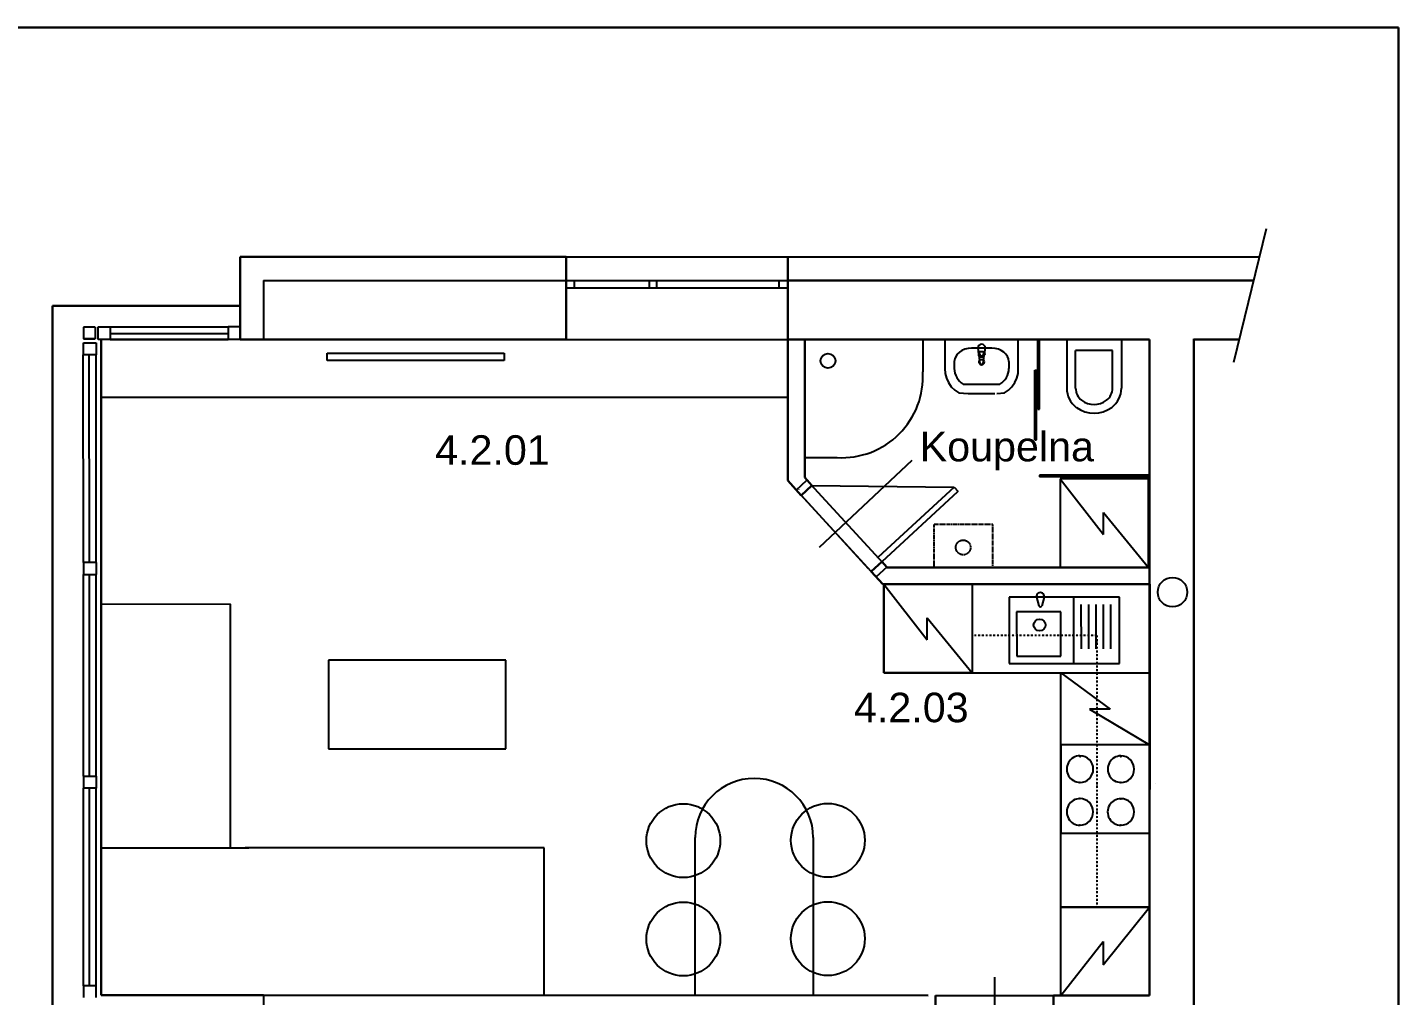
# Model space of a CAD drawing. Header units: millimetres. Extents: x 1480 to 86316, y 1484 to 27567.
# Drawn here: x 9019 to 18307, y 21007 to 27567 of the extents above; entities that cross this region are included whole.
import ezdxf

# ---------------------------------------------------------------- set-up
doc = ezdxf.new("R2010")
doc.units = ezdxf.units.MM
doc.linetypes.add('DASHDOT', pattern=[25.4, 12.7, -6.35, 0, -6.35])
doc.linetypes.add('HIDDEN', pattern=[9.525, 6.35, -3.175])
doc.layers.add('Kóty - stavební povolení.2D', color=7, linetype='Continuous')
doc.layers.add('sládek zona', color=7, linetype='Continuous')
doc.styles.add('GENERATED_STYLE_1', font='arial.ttf')

msp = doc.modelspace()

# ---------------------------------------------------------------- linework, layer by layer
at = {"color": 3, "lineweight": 30}
for p, q in [((1480, 27567.5), (18306.6, 27567.5)), ((18306.6, 27567.5), (18306.6, 6908.8))]:
    msp.add_line(p, q, dxfattribs=at)
at = {"color": 7}
for p, q in [((17190.7, 25298.2), (17412.5, 26205.4)), ((12669, 26012.6), (14169, 26012.6)), ((14169, 26012.6), (17365.3, 26012.6)), ((14169, 25612.6), (14169, 26012.6)), ((10619.1, 25852.6), (12669, 25852.6)), ((10619.1, 25852.6), (10619.1, 25450.5)), ((10619.1, 25850.5), (10619.1, 25450.5)), ((12669, 25852.6), (14019.1, 25852.6)), ((12669, 25852.6), (14169, 25852.6)), ((12724.1, 25802.6), (12724.1, 25852.6)), ((13231.1, 25852.6), (13231.1, 25802.6)), ((13281.1, 25852.6), (13281.1, 25802.6)), ((14110.3, 25802.6), (14110.3, 25852.6)), ((12669, 25802.6), (14169, 25802.6)), ((9478.7, 25536.8), (9398.7, 25536.8)), ((9398.7, 25536.8), (9398.7, 25456.8)), ((9478.7, 25536.8), (9398.7, 25536.8)), ((9398.7, 25536.8), (9398.7, 25456.8)), ((9398.7, 25456.8), (9478.7, 25456.8)), ((9478.7, 25456.8), (9398.7, 25456.8)), ((9478.7, 25536.8), (9478.7, 25456.8)), ((9498.9, 25457.6), (9498.9, 25537.6)), ((9498.9, 25537.6), (10379.1, 25537.6)), ((9498.9, 25452.6), (9498.9, 25537.6)), ((9498.9, 25452.6), (9498.9, 25532.6)), ((9498.9, 25452.6), (9498.9, 25526)), ((9578.9, 25452.6), (9498.9, 25452.6)), ((9518.9, 25352.6), (9518.9, 25452.6)), ((9578.9, 25537.6), (9578.9, 25452.6)), ((9578.9, 25492.6), (10379.1, 25492.6)), ((10379.1, 25537.6), (10379.1, 25452.6)), ((10459.1, 25537.6), (10379.1, 25537.6)), ((10379.1, 25532.6), (10379.1, 25452.6)), ((10459.1, 25452.6), (10379.1, 25452.6)), ((10459.1, 25452.6), (10459.1, 25537.6)), ((10459.1, 25452.6), (10459.1, 25532.6)), ((12669, 25452.6), (14169, 25452.6)), ((14284, 25452.6), (15084.1, 25452.6)), ((15084.1, 25452.6), (15084.1, 25232.6)), ((15232.2, 25452.6), (15232.2, 25257.1)), ((15729.3, 25452.6), (15232.2, 25452.6)), ((15729.3, 25223.3), (15729.3, 25452.6)), ((15863.3, 24980.6), (15863.3, 25452.6)), ((15873.3, 24980.6), (15873.3, 25452.6)), ((16059.2, 25452.7), (16058.9, 25122.7)), ((16059.2, 25452.7), (16429.2, 25452.5)), ((16429.2, 25452.5), (16429, 25122.5)), ((9398.7, 25349.8), (9398.7, 25429.8)), ((9398.7, 25429.8), (9483.7, 25429.8)), ((9403.7, 25429.8), (9483.7, 25429.8)), ((9403.7, 25429.8), (9483.7, 25429.8)), ((9403.7, 25429.8), (9483.7, 25429.8)), ((9483.7, 25429.8), (9483.7, 25349.8)), ((9518.9, 25442.6), (9518.9, 25062.1)), ((11048.7, 25359.4), (12248.7, 25359.4)), ((11048.7, 25309.4), (11048.7, 25359.4)), ((12248.7, 25359.4), (12248.7, 25309.4)), ((15550.9, 25393.8), (15413.4, 25393.8)), ((15457.2, 25395.3), (15461.2, 25353.3)), ((15468.6, 25355.5), (15468.6, 25370.4)), ((15468.6, 25370.4), (15495.8, 25370.4)), ((15495.8, 25370.4), (15495.8, 25355.5)), ((15503.2, 25353.3), (15507.2, 25395.3)), ((16118.9, 25122.7), (16119.1, 25377.7)), ((16369.1, 25377.5), (16119.1, 25377.7)), ((16368.9, 25122.5), (16369.1, 25377.5)), ((9398.9, 23940.8), (9396.4, 25349.8)), ((9478.7, 25349.8), (9398.7, 25349.8)), ((9483.7, 25349.8), (9398.7, 25349.8)), ((9440, 23940.8), (9437.5, 25349.8)), ((9483.9, 23940.8), (9483.9, 25349.8)), ((12128.7, 25309.4), (11048.7, 25309.4)), ((12248.7, 25309.4), (12128.7, 25309.4)), ((15297.4, 25302.9), (15297.4, 25257.1)), ((15464.5, 25343.8), (15471.1, 25290.9)), ((15493.3, 25290.9), (15499.9, 25343.8)), ((15667, 25302.9), (15667, 25257.1)), ((15232.2, 25257.1), (15235.1, 25223.3)), ((15235.1, 25223.3), (15243.7, 25190.7)), ((15243.7, 25190.7), (15257.7, 25160.2)), ((15706.7, 25160.2), (15720.7, 25190.7)), ((15720.7, 25190.7), (15729.3, 25223.3)), ((15843.4, 24772.3), (15843.4, 25244.3)), ((15843.4, 25244.3), (15853.4, 25244.3)), ((15853.4, 24772.3), (15853.4, 25244.3)), ((9518.9, 25158.9), (9518.9, 25083.3)), ((15257.7, 25160.2), (15276.7, 25132.7)), ((15276.7, 25132.7), (15300, 25109.3)), ((15300, 25109.3), (15327, 25090.6)), ((15327, 25090.6), (15392.2, 25086.6)), ((15358.1, 25150.5), (15606.3, 25150.5)), ((15392.2, 25086.6), (15572.2, 25086.6)), ((15584.3, 25086.6), (15637.4, 25090.6)), ((15637.4, 25090.6), (15664.4, 25109.3)), ((15664.4, 25109.3), (15687.7, 25132.7)), ((15687.7, 25132.7), (15706.7, 25160.2)), ((9518.9, 25062.1), (14169, 25062.1)), ((15863.3, 24980.6), (15873.3, 24980.6)), ((16619.1, 24856.6), (16619.1, 22505.1)), ((15843.4, 24772.3), (15853.4, 24772.3)), ((9518.9, 24618.5), (9518.9, 24518.7)), ((14284, 24652.6), (14504.1, 24652.6)), ((14384.6, 24044.8), (15010.9, 24634.1)), ((14504.1, 24652.6), (14504.1, 24652.6)), ((16623.3, 24532.6), (15873.3, 24532.6)), ((15873.3, 24532.6), (15873.3, 24522.6)), ((16623.3, 24522.6), (15873.3, 24522.6)), ((14225.5, 24433.5), (14734.3, 23880.3)), ((14225.8, 24432.7), (14299.4, 24500.3)), ((14241.5, 24437.5), (14241.4, 24436.5)), ((14840.7, 23910.4), (14299.4, 24500.3)), ((14333.2, 24463.5), (15294.4, 24451.3)), ((15295.7, 24452.4), (14781.4, 23978)), ((15295.5, 24451.7), (15322.4, 24422.6)), ((16613.3, 24508.6), (16013.3, 24508.6)), ((16013.3, 24508.6), (16013.3, 23908.6)), ((16013.3, 24508.6), (16307.5, 24131.4)), ((16613.3, 23908.6), (16613.3, 24508.6)), ((14251.6, 24404.9), (14251.6, 24403.9)), ((14260.4, 24396.7), (14714.4, 23900.2)), ((14808.5, 23948.6), (15322.2, 24422.4)), ((16013.3, 24376.1), (16013.3, 24041.1)), ((16307.5, 24131.4), (16307.5, 24281.4)), ((16307.5, 24281.4), (16613.3, 23908.6)), ((16919.1, 24002.6), (16919.1, 24002.6)), ((9478.9, 23940.8), (9398.9, 23940.8)), ((9483.9, 23940.8), (9398.9, 23940.8)), ((9398.9, 23940.8), (9398.9, 23860.8)), ((9483.9, 23940.8), (9483.9, 23860.8)), ((14840.7, 23910.4), (14768.1, 23843.5)), ((16013.3, 23908.6), (16613.3, 23908.6)), ((16013.3, 23908.6), (16607.3, 23908.6)), ((9398.9, 23860.8), (9478.9, 23860.8)), ((9398.9, 23860.8), (9483.9, 23860.8)), ((9398.9, 22492.6), (9398.9, 23860.8)), ((9439.9, 22492.6), (9439.9, 23860.8)), ((9483.9, 22492.6), (9483.9, 23860.8)), ((14819.1, 23794.8), (14819.1, 23194.8)), ((14819.1, 23194.8), (14819.1, 23794.8)), ((14819.1, 23794.8), (15113.4, 23417.6)), ((15419.1, 23794.8), (15419.1, 23194.8)), ((16622.3, 23794.8), (16619.1, 21006.6)), ((15668.2, 23707.1), (15668.2, 23257.1)), ((16416, 23707.1), (15668.2, 23707.1)), ((15854.4, 23707.1), (15870.5, 23648.3)), ((15854.4, 23707.1), (15870.5, 23648.3)), ((15906.4, 23707), (15890.2, 23648.3)), ((15906.4, 23707), (15890.2, 23648.3)), ((16104.5, 23706.7), (16104.5, 23256.7)), ((16416, 23257.1), (16416, 23707.1)), ((10394.8, 23658.2), (9511.3, 23656.6)), ((10394.8, 22008.2), (10394.8, 23658.2)), ((16019.5, 23607.8), (15719.5, 23607.5)), ((16019.5, 23607.8), (15719.5, 23607.5)), ((15719.5, 23607.5), (15719.8, 23307.5)), ((15719.5, 23607.5), (15719.8, 23307.5)), ((16019.8, 23307.8), (16019.5, 23607.8)), ((16155.3, 23656.8), (16155.5, 23356.8)), ((16205.3, 23656.8), (16205.5, 23356.8)), ((16205.3, 23656.8), (16205.5, 23356.8)), ((16255.3, 23656.9), (16255.5, 23356.9)), ((16305.3, 23656.9), (16305.5, 23356.9)), ((16355.3, 23656.9), (16355.5, 23356.9)), ((15113.4, 23417.6), (15113.4, 23567.6)), ((15113.4, 23567.6), (15419.1, 23194.8)), ((9518.9, 23246), (9518.9, 21009)), ((11059, 23279.6), (11059, 22679.6)), ((12259, 23279.6), (11059, 23279.6)), ((12259, 22679.6), (12259, 23279.6)), ((15668.2, 23257.1), (16416, 23257.1)), ((15719.8, 23307.5), (16019.8, 23307.8)), ((15719.8, 23307.5), (16019.8, 23307.8)), ((14819.1, 23194.8), (16622.3, 23194.8)), ((15419.1, 23194.8), (14819.1, 23194.8)), ((16019.1, 21006.6), (16019.1, 23194.8)), ((16019.1, 23194.8), (16353.3, 22947.1)), ((16353.3, 22947.1), (16213.3, 22947.1)), ((16213.3, 22947.1), (16619.1, 22706.3)), ((11059, 22679.6), (12259, 22679.6)), ((16621.5, 22705.9), (16015.1, 22706.3)), ((16019.1, 22706.3), (16019.1, 22106.3)), ((9398.9, 22492.6), (9478.9, 22492.6)), ((9398.9, 22492.6), (9483.9, 22492.6)), ((9398.9, 22492.6), (9398.9, 22412.6)), ((9483.9, 22492.6), (9483.9, 22412.6)), ((9478.9, 22412.6), (9398.9, 22412.6)), ((9483.9, 22412.6), (9398.9, 22412.6)), ((9398.9, 21072.6), (9398.9, 22412.6)), ((9439.9, 21072.6), (9439.9, 22412.6)), ((9483.9, 21072.6), (9483.9, 22412.6)), ((16659.8, 22445), (16659.8, 22445)), ((16019.3, 21606.3), (16019.3, 22206.3)), ((16019.3, 22106.3), (16619.1, 22106.3)), ((13541.8, 21007.4), (13541.8, 22078.1)), ((14341.8, 22078.1), (14341.8, 21007)), ((9518.9, 22008.2), (10518.9, 22008.2)), ((12519.3, 22008.2), (10494.8, 22008.2)), ((12519.3, 21008.2), (12519.3, 22008.2)), ((16619.1, 21606.3), (16019.1, 21606.3)), ((16019.3, 21606.3), (16619.1, 21606.3)), ((16304.7, 21215), (16619.1, 21606.3)), ((16019.1, 21006.6), (16304.7, 21372.5)), ((16304.7, 21372.5), (16304.7, 21215)), ((9518.9, 21109), (9518.9, 21070)), ((15569, 21131.6), (15569, 20345.3)), ((9478.9, 21072.6), (9398.9, 21072.6)), ((9483.9, 21072.6), (9398.9, 21072.6)), ((9398.9, 21072.6), (9398.9, 20992.6)), ((9483.9, 20992.6), (9483.9, 21072.6)), ((10519.1, 21009), (10034.5, 21009)), ((10619.1, 21009), (10619.1, 19406.6)), ((15169.1, 21006.8), (15969.1, 21006.8))]:
    msp.add_line(p, q, dxfattribs=at)
at = {"color": 7, "lineweight": 30}
for p, q in [((10459.1, 26012.6), (10459.1, 25452.6)), ((12669, 26012.6), (10459.1, 26012.6)), ((12669, 25452.6), (12669, 26012.6)), ((14169, 26012.6), (14169, 25452.6)), ((14169, 25612.6), (14169, 26012.6)), ((14169, 25852.6), (17326.2, 25852.6)), ((9188.9, 20679), (9188.9, 25680.6)), ((10459.1, 25680.6), (9188.9, 25680.6)), ((9518.9, 25452.6), (9518.9, 24849.5)), ((9578.9, 25452.6), (10379.1, 25452.6)), ((10459.1, 25452.6), (12669, 25452.6)), ((14169, 25452.6), (16619.1, 25452.6)), ((14169, 25452.6), (14169, 24496.3)), ((14284, 24517.1), (14284, 25452.6)), ((14284, 24652.6), (14284, 25452.6)), ((16519.1, 25452.2), (15969.1, 25452.2)), ((16619.1, 25452.6), (16619.1, 21006.6)), ((16619.1, 25352.6), (16619.1, 25452.1)), ((16919.1, 25456.6), (16919.1, 23476.6)), ((16919.1, 25452.6), (17228.4, 25452.6)), ((16619.1, 25183.1), (16619.1, 25419.3)), ((9518.9, 21009), (9518.9, 25352.6)), ((14259.6, 24395.9), (14169, 24496.3)), ((14259.6, 24395.9), (14333.2, 24463.5)), ((14284, 24517.1), (14333.2, 24463.4)), ((14807.6, 23947.8), (14734.3, 23880.3)), ((14734.3, 23880.3), (14812.9, 23794.8)), ((14806.9, 23947.2), (14840.7, 23910.4)), ((14842.3, 23908.5), (16619.1, 23908.5)), ((14812.9, 23794.8), (16622.3, 23794.8)), ((14819.1, 23794.8), (15419.1, 23794.8)), ((16919.1, 23476.6), (16919.1, 20706)), ((10619.1, 21009), (9518.9, 21009)), ((10619.1, 21009), (15119.1, 21006.6)), ((15169.1, 20881.6), (15169.1, 21006.8)), ((15969.1, 20881.6), (15969.1, 21006.8)), ((15969.1, 21006.8), (16019.1, 21006.8)), ((16019.1, 21006.6), (16619.1, 21006.6))]:
    msp.add_line(p, q, dxfattribs=at)
at = {"color": 7, "linetype": 'HIDDEN'}
for p, q in [((15557.5, 24198.5), (15157.5, 24198.5)), ((15157.5, 24198.5), (15157.5, 23908.5)), ((15557.5, 23908.5), (15557.5, 24198.5)), ((15157.5, 23908.5), (15557.5, 23908.5))]:
    msp.add_line(p, q, dxfattribs=at)
at = {"color": 7, "linetype": 'DASHDOT'}
for q in [(15419.1, 23447.3), (16262.4, 21606.3)]:
    msp.add_line((16262.4, 23447.3), q, dxfattribs=at)
at = {"color": 7}
for centre, radius in [((14441.5, 25308.1), 50), ((15482.2, 25300.7), 17.5), ((16775.3, 23740.5), 100), ((15874.8, 23517.7), 40), ((13461.8, 22056.6), 250), ((14440.9, 22058.9), 250), ((14440.9, 21392.5), 250), ((13461.8, 21390.2), 250)]:
    msp.add_circle(centre, radius, dxfattribs=at)
at = {"color": 7, "linetype": 'HIDDEN'}
msp.add_circle((15357.5, 24043.5), 50, dxfattribs=at)
at = {"color": 7}
for centre, radius, start, end in [((14269.1, 25452.6), 900, 153.61216, 153.61219), ((15482.2, 25395.3), 25, 0, 180), ((15482.2, 25355.5), 13.6, 180, 0), ((15482.2, 25355.2), 21.1, 185.16961, 212.77103), ((15482.2, 25355.2), 21.1, 212.77103, 327.22897), ((15482.2, 25292.3), 11.2, 187.13892, 352.86108), ((15482.2, 25355.2), 21.1, 327.22897, 354.83039), ((14535.2, 25201.4), 549.7, 266.74757, 3.25243), ((16221.4, 25122.6), 162.5, 179.96155, 233.09166), ((16221.4, 25122.6), 102.5, 179.96155, 233.09166), ((16266.4, 25122.6), 102.5, 306.83145, 359.96155), ((16266.4, 25122.6), 162.5, 306.83145, 359.96155), ((16244, 25152.6), 200, 233.09166, 306.83145), ((16244, 25152.6), 140, 233.09166, 306.83145), ((16013.3, 24058.3), 335, 333.46599, 333.46623), ((15880.4, 23711.6), 26.4, 349.92641, 189.97886), ((15880.3, 23650.1), 10, 190.30698, 349.59828), ((15880.3, 23650.1), 10, 190.30698, 349.59828), ((16148.6, 22541.3), 90, 89.95263, 269.95263), ((16148.6, 22541.3), 90, 89.95263, 269.95263), ((16148.6, 22541.3), 90, 269.95263, 89.95263), ((16148.6, 22541.3), 90, 269.95263, 89.95263), ((16426.2, 22541), 90, 89.95263, 269.95263), ((16426.2, 22541), 90, 89.95263, 269.95263), ((16426.2, 22541), 90, 269.95263, 89.95263), ((16426.2, 22541), 90, 269.95263, 89.95263), ((13941.8, 22078.1), 400, 0, 180), ((16148.4, 22251.3), 90, 89.95263, 269.95263), ((16148.4, 22251.3), 90, 89.95263, 269.95263), ((16148.4, 22251.3), 90, 269.95263, 89.95263), ((16148.4, 22251.3), 90, 269.95263, 89.95263), ((16426, 22251), 90, 89.95263, 269.95263), ((16426, 22251), 90, 89.95263, 269.95263), ((16426, 22251), 90, 269.95263, 89.95263), ((16426, 22251), 90, 269.95263, 89.95263)]:
    msp.add_arc(centre, radius, start, end, dxfattribs=at)
for centre, major_axis, ratio, start_param, end_param in [((15413.5, 25302.9), (-116.1, 0), 0.783646, 4.712389, 6.283185), ((15550.9, 25302.9), (-116.1, 0), 0.783646, 3.141593, 4.712389), ((15413.3, 25257.1), (0, -121.2), 0.956522, 4.712389, 5.78621), ((15551.1, 25257.1), (0, -121.2), 0.956522, 0.496975, 1.570796)]:
    msp.add_ellipse(centre, major_axis=major_axis, ratio=ratio, start_param=start_param, end_param=end_param, dxfattribs=at)
for p in [(15457.2, 25395.3), (15464.5, 25343.8), (15493.3, 25290.9), (15503.2, 25353.3), (16148.7, 22627.3), (16148.7, 22627.3), (16426.3, 22627), (16426.3, 22627), (16148.5, 22451.3), (16148.5, 22451.3), (16426.2, 22451), (16426.2, 22451), (16148.4, 22341.3), (16148.4, 22341.3), (16426.1, 22341), (16426.1, 22341), (16148.3, 22161.3), (16148.3, 22161.3), (16425.9, 22161), (16425.9, 22161)]:
    msp.add_point(p, dxfattribs=at)
at = {"layer": 'Kóty - stavební povolení.2D', "color": 7, "linetype": 'Continuous', "lineweight": 13}
msp.add_line((9518.9, 24409), (9518.9, 23409), dxfattribs=at)

# ---------------------------------------------------------------- texts
at = {"layer": 'sládek zona', "color": 7, "style": 'GENERATED_STYLE_1'}
for s, p in [('4.2.01', (11780.4, 24603.7)), ('Koupelna', (15062.6, 24627)), ('4.2.03', (14617.8, 22859.1))]:
    msp.add_text(s, height=200, dxfattribs=at).set_placement(p)

doc.saveas('drawing.dxf')
